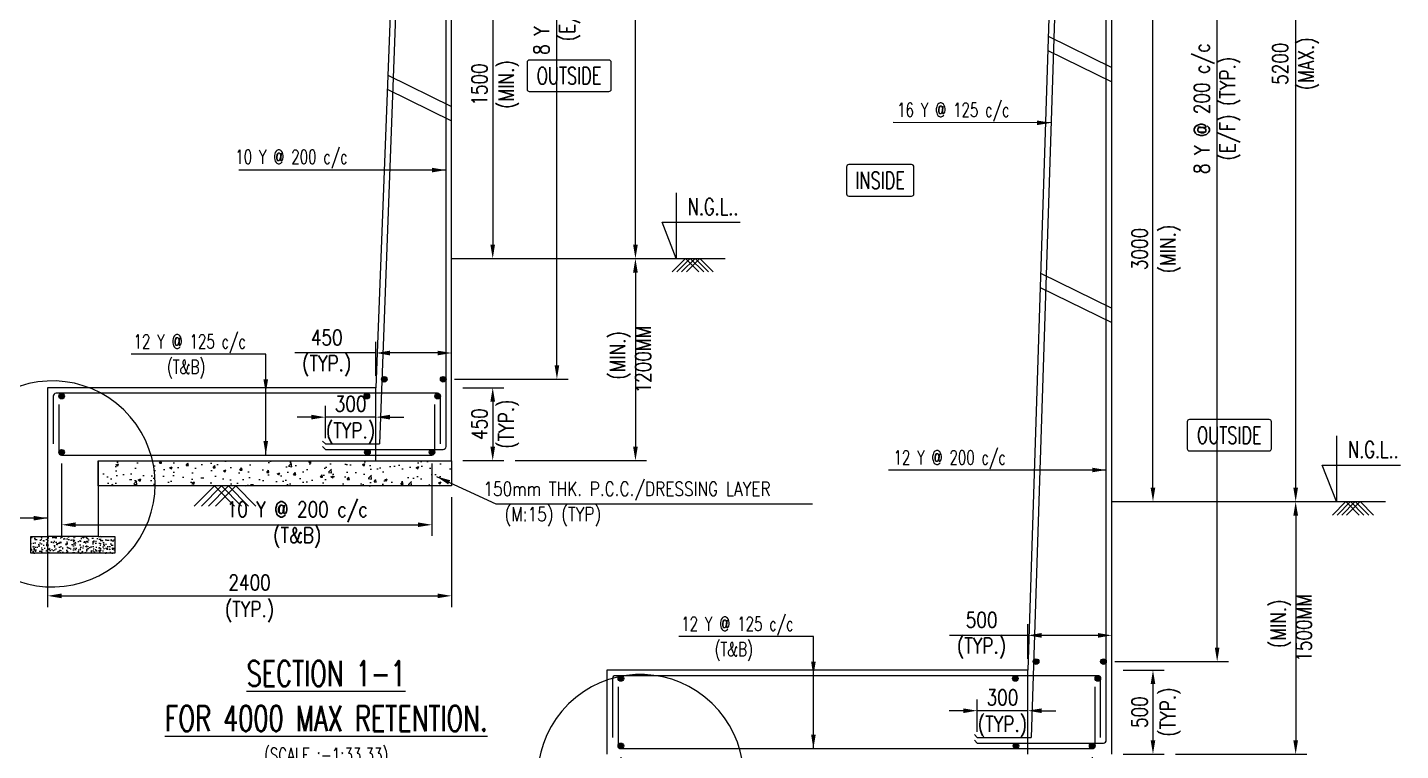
# Model space of a CAD drawing. Extents: x 455722 to 1142355, y -625363 to -272741.
# Drawn here: x 697074 to 721543, y -319525 to -306646 of the extents above; entities that cross this region are included whole.
import ezdxf
from ezdxf.enums import TextEntityAlignment as Align
from ezdxf.lldxf.tags import DXFTag

# ---------------------------------------------------------------- set-up
doc = ezdxf.new("R2010")
doc.units = 0
doc.header["$LTSCALE"] = 500
doc.header["$MEASUREMENT"] = 0
doc.layers.get('DEFPOINTS').update_dxf_attribs({"color": 4})
for name, color, linetype in [('NO. BEAM', 3, 'Continuous'), ('PCC', 7, 'Continuous'), ('S- PILE CAP', 4, 'Continuous'), ('S-DIM-1', 5, 'Continuous'), ('S-FOOTING', 4, 'Continuous'), ('S-LEVEL SECTION', 3, 'Continuous'), ('S-PCC', 9, 'Continuous'), ('S-REINFORCEMENT', 6, 'Continuous'), ('S-RETAINING WALL', 6, 'Continuous'), ('S-TEXT', 2, 'Continuous'), ('S-TEXT-1', 4, 'Continuous'), ('S-TITIL', 6, 'Continuous'), ('TITLE', 4, 'Continuous')]:
    doc.layers.add(name, color=color, linetype=linetype)
doc.layers.add('RIDE-PROFILE', color=8, linetype='Continuous', lineweight=25)
doc.styles.add('ROMANS', font='r.shx', dxfattribs={"width": 0.8, "height": 275, "bigfont": 'bigfont.shx'})
tags = doc.linetypes.add('HIDDEN', pattern=[0.375, 0.25, -0.125]).pattern_tags.tags
tags[6:7] = [DXFTag(74, 4), DXFTag(75, 0), DXFTag(340, '0'), DXFTag(46, 1.0), DXFTag(50, 0.0), DXFTag(44, 0.0), DXFTag(45, 0.0)]
tags[4:5] = [DXFTag(74, 4), DXFTag(75, 0), DXFTag(340, '0'), DXFTag(46, 1.0), DXFTag(50, 0.0), DXFTag(44, 0.0), DXFTag(45, 0.0)]
doc.dimstyles.new('dim100', dxfattribs={"dimtxt": 250, "dimasz": 250, "dimexe": 200, "dimexo": 200, "dimgap": 100, "dimtad": 1, "dimdec": 0, "dimzin": 0, "dimdsep": 46, "dimtxsty": 'ROMANS', "dimcen": 0, "dimclrd": 5, "dimclre": 5, "dimclrt": 4, "dimadec": 0, "dimazin": 0, "dimtfac": 1, "dimtdec": 0, "dimtix": 1, "dimtofl": 0, "dimtmove": 2, "dimatfit": 3, "dimfxl": 0, "dimtolj": 1, "dimtzin": 0, "dimlwd": -1, "dimlwe": -1, "dimarcsym": 0})
doc.dimstyles.new('dim33.33', dxfattribs={"dimtxt": 250, "dimasz": 250, "dimexe": 200, "dimexo": 200, "dimgap": 100, "dimtad": 1, "dimdec": 0, "dimlfac": 0.333331, "dimzin": 0, "dimdsep": 46, "dimtxsty": 'ROMANS', "dimcen": 0, "dimclrd": 5, "dimclre": 5, "dimclrt": 4, "dimadec": 0, "dimazin": 0, "dimtfac": 1, "dimtdec": 0, "dimtix": 1, "dimtofl": 0, "dimtmove": 2, "dimatfit": 3, "dimfxl": 0, "dimtolj": 1, "dimtzin": 0, "dimlwd": -1, "dimlwe": -1, "dimarcsym": 0})

# ---------------------------------------------------------------- blocks, each defined once
blk = doc.blocks.new('*D278')
at = {"layer": 'DEFPOINTS', "color": 0, "transparency": 16777216}
for p in [(704482, -297524, 0), (706509, -297524), (704482, -312912, 0)]:
    blk.add_point(p, dxfattribs=at)
at = {"layer": 'S-DIM-1', "color": 5, "transparency": 16777216}
for p, q in [((704682, -297524), (706709, -297524)), ((704682, -312912), (706709, -312912))]:
    blk.add_line(p, q, dxfattribs=at)
at = {"layer": 'S-DIM-1', "color": 5, "lineweight": -3, "transparency": 16777216}
blk.add_line((706509, -312662), (706509, -297774), dxfattribs=at)
at = {"layer": 'S-DIM-1', "color": 5, "transparency": 16777216}
for points in [[(706467, -297774), (706550, -297774), (706509, -297524)], [(706467, -312662), (706550, -312662), (706509, -312912)]]:
    blk.add_solid(points, dxfattribs=at)
at = {"layer": 'S-DIM-1', "color": 4, "transparency": 16777216, "insert": (706509, -305969), "char_height": 275, "attachment_point": 5, "rotation": 90, "style": 'ROMANS'}
blk.add_mtext('\\A1;8 Y @ 200 c/c\\P(E/F) (TYP.)', dxfattribs=at)
blk = doc.blocks.new('*D279')
at = {"layer": 'DEFPOINTS', "color": 0, "transparency": 16777216}
for p in [(704632, -313062), (704632, -314362), (705365, -314362)]:
    blk.add_point(p, dxfattribs=at)
at = {"layer": 'S-DIM-1', "color": 5, "transparency": 16777216}
for p, q in [((704832, -313062), (705565, -313062)), ((704832, -314362), (705565, -314362))]:
    blk.add_line(p, q, dxfattribs=at)
at = {"layer": 'S-DIM-1', "color": 5, "lineweight": -3, "transparency": 16777216}
blk.add_line((705365, -313312), (705365, -314112), dxfattribs=at)
at = {"layer": 'S-DIM-1', "color": 5, "transparency": 16777216}
for points in [[(705323, -313312), (705406, -313312), (705365, -313062)], [(705323, -314112), (705406, -314112), (705365, -314362)]]:
    blk.add_solid(points, dxfattribs=at)
at = {"layer": 'S-DIM-1', "color": 4, "transparency": 16777216, "char_height": 275, "rotation": 90, "style": 'ROMANS'}
for s, insert, attachment_point in [('\\A1;(TYP.)}', (705465, -313712), 2), ('\\A1;{450', (705265, -313712), 8)]:
    blk.add_mtext(s, dxfattribs=dict(at, insert=insert, attachment_point=attachment_point))
blk = doc.blocks.new('*D280')
at = {"layer": 'DEFPOINTS', "color": 0, "transparency": 16777216}
for p in [(697682, -314212, -19), (704282, -314212, -19), (704282, -315504)]:
    blk.add_point(p, dxfattribs=at)
at = {"layer": 'S-DIM-1', "color": 5, "transparency": 16777216}
for p, q in [((697682, -314412), (697682, -315704)), ((704282, -314412), (704282, -315704)), ((697932, -315504), (704032, -315504))]:
    blk.add_line(p, q, dxfattribs=at)
for points in [[(697932, -315462), (697932, -315545), (697682, -315504)], [(704032, -315462), (704032, -315545), (704282, -315504)]]:
    blk.add_solid(points, dxfattribs=at)
at = {"layer": 'S-DIM-1', "color": 4, "transparency": 16777216, "insert": (701882, -315504), "char_height": 275, "attachment_point": 5, "style": 'ROMANS'}
blk.add_mtext('\\A1;10 Y @ 200 c/c\\P(T&B)', dxfattribs=at)
blk = doc.blocks.new('*D281')
at = {"layer": 'DEFPOINTS', "color": 0, "transparency": 16777216}
for p in [(697432, -314812, -19), (704632, -314812, -19), (704632, -316770)]:
    blk.add_point(p, dxfattribs=at)
at = {"layer": 'S-DIM-1', "color": 5, "transparency": 16777216}
for p, q in [((697432, -315012), (697432, -316970)), ((704632, -315012), (704632, -316970)), ((697682, -316770), (704382, -316770))]:
    blk.add_line(p, q, dxfattribs=at)
for points in [[(697682, -316729), (697682, -316812), (697432, -316770)], [(704382, -316729), (704382, -316812), (704632, -316770)]]:
    blk.add_solid(points, dxfattribs=at)
at = {"layer": 'S-DIM-1', "color": 4, "transparency": 16777216, "char_height": 275, "style": 'ROMANS'}
for s, insert, attachment_point in [('\\A1;2400', (701032, -316670), 8), ('\\A1;(TYP.)', (701032, -316870), 2)]:
    blk.add_mtext(s, dxfattribs=dict(at, insert=insert, attachment_point=attachment_point))
blk = doc.blocks.new('*D282')
at = {"layer": 'DEFPOINTS', "color": 0, "transparency": 16777216}
for p in [(704632, -297874, 0), (707908, -297874), (706412, -310762, 0)]:
    blk.add_point(p, dxfattribs=at)
at = {"layer": 'S-DIM-1', "color": 5, "transparency": 16777216}
for p, q in [((704832, -297874), (708108, -297874)), ((706612, -310762), (708108, -310762))]:
    blk.add_line(p, q, dxfattribs=at)
at = {"layer": 'S-DIM-1', "color": 5, "lineweight": -3, "transparency": 16777216}
blk.add_line((707908, -310512), (707908, -298124), dxfattribs=at)
at = {"layer": 'S-DIM-1', "color": 5, "transparency": 16777216}
for points in [[(707866, -298124), (707950, -298124), (707908, -297874)], [(707866, -310512), (707950, -310512), (707908, -310762)]]:
    blk.add_solid(points, dxfattribs=at)
at = {"layer": 'S-DIM-1', "color": 4, "transparency": 16777216, "insert": (707908, -303365), "char_height": 275, "attachment_point": 5, "rotation": 90, "style": 'ROMANS'}
blk.add_mtext('\\A1;{4000\\P(MAX.)}', dxfattribs=at)
blk = doc.blocks.new('*D286')
at = {"layer": 'DEFPOINTS', "color": 0, "transparency": 16777216}
for p in [(704632, -304562, 0), (704632, -310762), (705365, -310762)]:
    blk.add_point(p, dxfattribs=at)
at = {"layer": 'S-DIM-1', "color": 5, "transparency": 16777216}
for p, q in [((704832, -304562), (705565, -304562)), ((704832, -310762), (705565, -310762))]:
    blk.add_line(p, q, dxfattribs=at)
at = {"layer": 'S-DIM-1', "color": 5, "lineweight": -3, "transparency": 16777216}
blk.add_line((705365, -304812), (705365, -310512), dxfattribs=at)
at = {"layer": 'S-DIM-1', "color": 5, "transparency": 16777216}
for points in [[(705323, -304812), (705406, -304812), (705365, -304562)], [(705323, -310512), (705406, -310512), (705365, -310762)]]:
    blk.add_solid(points, dxfattribs=at)
at = {"layer": 'S-DIM-1', "color": 4, "transparency": 16777216, "char_height": 275, "rotation": 90, "style": 'ROMANS'}
for s, insert, attachment_point in [('\\A1;{1500', (705265, -307662), 8), ('\\A1;(MIN.)}', (705465, -307662), 2)]:
    blk.add_mtext(s, dxfattribs=dict(at, insert=insert, attachment_point=attachment_point))
blk = doc.blocks.new('*D287')
at = {"layer": 'DEFPOINTS', "color": 0, "transparency": 16777216}
for p in [(707141, -310762, 0), (705565, -314362, 0), (707908, -314362)]:
    blk.add_point(p, dxfattribs=at)
at = {"layer": 'S-DIM-1', "color": 5, "transparency": 16777216}
for p, q in [((707341, -310762), (708108, -310762)), ((705765, -314362), (708108, -314362))]:
    blk.add_line(p, q, dxfattribs=at)
at = {"layer": 'S-DIM-1', "color": 5, "lineweight": -3, "transparency": 16777216}
blk.add_line((707908, -311012), (707908, -314112), dxfattribs=at)
at = {"layer": 'S-DIM-1', "color": 5, "transparency": 16777216}
for points in [[(707866, -311012), (707950, -311012), (707908, -310762)], [(707866, -314112), (707950, -314112), (707908, -314362)]]:
    blk.add_solid(points, dxfattribs=at)
at = {"layer": 'S-DIM-1', "color": 4, "transparency": 16777216, "insert": (707818, -312562), "char_height": 275, "attachment_point": 5, "rotation": 90, "style": 'ROMANS'}
blk.add_mtext('\\A1; (MIN.)\\P1200MM ', dxfattribs=at)
blk = doc.blocks.new('*D290')
at = {"layer": 'DEFPOINTS', "color": 0, "transparency": 16777216}
for p in [(716249, -299742, 0), (718275, -299742), (716249, -317942, 0)]:
    blk.add_point(p, dxfattribs=at)
at = {"layer": 'S-DIM-1', "color": 5, "transparency": 16777216}
for p, q in [((716449, -299742), (718475, -299742)), ((716449, -317942), (718475, -317942))]:
    blk.add_line(p, q, dxfattribs=at)
at = {"layer": 'S-DIM-1', "color": 5, "lineweight": -3, "transparency": 16777216}
blk.add_line((718275, -317692), (718275, -299992), dxfattribs=at)
at = {"layer": 'S-DIM-1', "color": 5, "transparency": 16777216}
for points in [[(718233, -299992), (718316, -299992), (718275, -299742)], [(718233, -317692), (718316, -317692), (718275, -317942)]]:
    blk.add_solid(points, dxfattribs=at)
at = {"layer": 'S-DIM-1', "color": 4, "transparency": 16777216, "insert": (718275, -308092), "char_height": 275, "attachment_point": 5, "rotation": 90, "style": 'ROMANS'}
blk.add_mtext('\\A1;8 Y @ 200 c/c\\P(E/F) (TYP.)', dxfattribs=at)
blk = doc.blocks.new('*D291')
at = {"layer": 'DEFPOINTS', "color": 0, "transparency": 16777216}
for p in [(716399, -318092), (716399, -319592), (717131, -319592)]:
    blk.add_point(p, dxfattribs=at)
at = {"layer": 'S-DIM-1', "color": 5, "transparency": 16777216}
for p, q in [((716599, -318092), (717331, -318092)), ((716599, -319592), (717331, -319592))]:
    blk.add_line(p, q, dxfattribs=at)
at = {"layer": 'S-DIM-1', "color": 5, "lineweight": -3, "transparency": 16777216}
blk.add_line((717131, -318342), (717131, -319342), dxfattribs=at)
at = {"layer": 'S-DIM-1', "color": 5, "transparency": 16777216}
for points in [[(717089, -318342), (717172, -318342), (717131, -318092)], [(717089, -319342), (717172, -319342), (717131, -319592)]]:
    blk.add_solid(points, dxfattribs=at)
at = {"layer": 'S-DIM-1', "color": 4, "transparency": 16777216, "char_height": 275, "attachment_point": 5, "rotation": 90, "style": 'ROMANS'}
for s, insert in [('\\A1;500', (716893, -318842)), ('\\A1;(TYP.)', (717440, -318842))]:
    blk.add_mtext(s, dxfattribs=dict(at, insert=insert))
blk = doc.blocks.new('*D292')
at = {"layer": 'DEFPOINTS', "color": 0, "transparency": 16777216}
for p in [(707649, -319442, -19), (716049, -319442, -19), (716049, -321061)]:
    blk.add_point(p, dxfattribs=at)
at = {"layer": 'S-DIM-1', "color": 5, "transparency": 16777216}
for p, q in [((707649, -319642), (707649, -321261)), ((716049, -319642), (716049, -321261)), ((707899, -321061), (715799, -321061))]:
    blk.add_line(p, q, dxfattribs=at)
for points in [[(707899, -321020), (707899, -321103), (707649, -321061)], [(715799, -321020), (715799, -321103), (716049, -321061)]]:
    blk.add_solid(points, dxfattribs=at)
at = {"layer": 'S-DIM-1', "color": 4, "transparency": 16777216, "insert": (713349, -321061), "char_height": 275, "attachment_point": 5, "style": 'ROMANS'}
blk.add_mtext('\\A1;10 Y @ 200 c/c\\P(T&B)', dxfattribs=at)
blk = doc.blocks.new('*D294')
at = {"layer": 'DEFPOINTS', "color": 0, "transparency": 16777216}
for p in [(716399, -299492), (719674, -299492), (718178, -315092, 0)]:
    blk.add_point(p, dxfattribs=at)
at = {"layer": 'S-DIM-1', "color": 5, "transparency": 16777216}
for p, q in [((716599, -299492), (719874, -299492)), ((718378, -315092), (719874, -315092))]:
    blk.add_line(p, q, dxfattribs=at)
at = {"layer": 'S-DIM-1', "color": 5, "lineweight": -3, "transparency": 16777216}
blk.add_line((719674, -314842), (719674, -299742), dxfattribs=at)
at = {"layer": 'S-DIM-1', "color": 5, "transparency": 16777216}
for points in [[(719632, -299742), (719716, -299742), (719674, -299492)], [(719632, -314842), (719716, -314842), (719674, -315092)]]:
    blk.add_solid(points, dxfattribs=at)
at = {"layer": 'S-DIM-1', "color": 4, "transparency": 16777216, "insert": (719674, -307292), "char_height": 275, "attachment_point": 5, "rotation": 90, "style": 'ROMANS'}
blk.add_mtext('\\A1;5200\\P(MAX.)', dxfattribs=at)
blk = doc.blocks.new('*D296')
at = {"layer": 'DEFPOINTS', "color": 0, "transparency": 16777216}
for p in [(713999, -318816), (714899, -319265), (713999, -319392)]:
    blk.add_point(p, dxfattribs=at)
at = {"layer": 'S-DIM-1', "color": 5, "lineweight": -3, "transparency": 16777216}
for p, q in [((713749, -318816), (713499, -318816)), ((714899, -318816), (713999, -318816)), ((715149, -318816), (715399, -318816))]:
    blk.add_line(p, q, dxfattribs=at)
at = {"layer": 'S-DIM-1', "color": 5, "transparency": 16777216}
for p, q in [((713999, -319192), (713999, -318616)), ((714899, -319065), (714899, -318616))]:
    blk.add_line(p, q, dxfattribs=at)
for points in [[(713749, -318775), (713749, -318858), (713999, -318816)], [(715149, -318775), (715149, -318858), (714899, -318816)]]:
    blk.add_solid(points, dxfattribs=at)
at = {"layer": 'S-DIM-1', "color": 4, "transparency": 16777216, "char_height": 275, "style": 'ROMANS'}
for s, insert, attachment_point in [('\\A1;300', (714449, -318716), 8), ('\\A1;(TYP.)', (714449, -318916), 2)]:
    blk.add_mtext(s, dxfattribs=dict(at, insert=insert, attachment_point=attachment_point))
blk = doc.blocks.new('*D299')
at = {"layer": 'DEFPOINTS', "color": 0, "transparency": 16777216}
for p in [(717331, -315092, 0), (717331, -319592, 0), (719674, -319592)]:
    blk.add_point(p, dxfattribs=at)
at = {"layer": 'S-DIM-1', "color": 5, "transparency": 16777216}
for p, q in [((717531, -315092), (719874, -315092)), ((717531, -319592), (719874, -319592))]:
    blk.add_line(p, q, dxfattribs=at)
at = {"layer": 'S-DIM-1', "color": 5, "lineweight": -3, "transparency": 16777216}
blk.add_line((719674, -315342), (719674, -319342), dxfattribs=at)
at = {"layer": 'S-DIM-1', "color": 5, "transparency": 16777216}
for points in [[(719632, -315342), (719716, -315342), (719674, -315092)], [(719632, -319342), (719716, -319342), (719674, -319592)]]:
    blk.add_solid(points, dxfattribs=at)
at = {"layer": 'S-DIM-1', "color": 4, "transparency": 16777216, "insert": (719590, -317342), "char_height": 275, "attachment_point": 5, "rotation": 90, "style": 'ROMANS'}
blk.add_mtext('\\A1; (MIN.)\\P1500MM ', dxfattribs=at)
blk = doc.blocks.new('*D300')
at = {"layer": 'DEFPOINTS', "color": 0, "transparency": 16777216}
for p in [(716399, -306092, 0), (717131, -306092), (716399, -315092, 0)]:
    blk.add_point(p, dxfattribs=at)
at = {"layer": 'S-DIM-1', "color": 5, "transparency": 16777216}
for p, q in [((716599, -306092), (717331, -306092)), ((716599, -315092), (717331, -315092))]:
    blk.add_line(p, q, dxfattribs=at)
at = {"layer": 'S-DIM-1', "color": 5, "lineweight": -3, "transparency": 16777216}
blk.add_line((717131, -314842), (717131, -306342), dxfattribs=at)
at = {"layer": 'S-DIM-1', "color": 5, "transparency": 16777216}
for points in [[(717089, -306342), (717172, -306342), (717131, -306092)], [(717089, -314842), (717172, -314842), (717131, -315092)]]:
    blk.add_solid(points, dxfattribs=at)
at = {"layer": 'S-DIM-1', "color": 4, "transparency": 16777216, "char_height": 275, "attachment_point": 5, "rotation": 90, "style": 'ROMANS'}
for s, insert in [('\\A1;3000', (716893, -310592)), ('\\A1;(MIN.)', (717440, -310592))]:
    blk.add_mtext(s, dxfattribs=dict(at, insert=insert))
blk = doc.blocks.new('*D361')
at = {"layer": 'DEFPOINTS', "color": 0, "transparency": 16777216}
for p in [(714899, -317474), (714899, -318092), (716399, -317986)]:
    blk.add_point(p, dxfattribs=at)
at = {"layer": 'S-DIM-1', "color": 5, "transparency": 16777216}
for p, q in [((714899, -317892), (714899, -317274)), ((716399, -317786), (716399, -317274))]:
    blk.add_line(p, q, dxfattribs=at)
at = {"layer": 'S-DIM-1', "color": 5, "lineweight": -3, "transparency": 16777216}
for p, q in [((714899, -317474), (713506, -317474)), ((716149, -317474), (715149, -317474))]:
    blk.add_line(p, q, dxfattribs=at)
at = {"layer": 'S-DIM-1', "color": 5, "transparency": 16777216}
for points in [[(715149, -317432), (715149, -317516), (714899, -317474)], [(716149, -317432), (716149, -317516), (716399, -317474)]]:
    blk.add_solid(points, dxfattribs=at)
at = {"layer": 'S-DIM-1', "color": 4, "transparency": 16777216, "insert": (714077, -317474), "char_height": 275, "attachment_point": 5, "style": 'ROMANS'}
blk.add_mtext('\\A1;500\\P(TYP.)', dxfattribs=at)
blk = doc.blocks.new('*D362')
at = {"layer": 'DEFPOINTS', "color": 0, "transparency": 16777216}
for p in [(703282, -312444), (703282, -313053), (704632, -312971)]:
    blk.add_point(p, dxfattribs=at)
at = {"layer": 'S-DIM-1', "color": 5, "lineweight": -3, "transparency": 16777216}
for p, q in [((703282, -312444), (701836, -312444)), ((704382, -312444), (703532, -312444))]:
    blk.add_line(p, q, dxfattribs=at)
at = {"layer": 'S-DIM-1', "color": 5, "transparency": 16777216}
for p, q in [((703282, -312853), (703282, -312244)), ((704632, -312771), (704632, -312244))]:
    blk.add_line(p, q, dxfattribs=at)
for points in [[(703532, -312403), (703532, -312486), (703282, -312444)], [(704382, -312403), (704382, -312486), (704632, -312444)]]:
    blk.add_solid(points, dxfattribs=at)
at = {"layer": 'S-DIM-1', "color": 4, "transparency": 16777216, "insert": (702407, -312444), "char_height": 275, "attachment_point": 5, "style": 'ROMANS'}
blk.add_mtext('\\A1;450\\P(TYP.)', dxfattribs=at)
blk = doc.blocks.new('*D364')
at = {"layer": 'DEFPOINTS', "color": 0, "transparency": 16777216}
for p in [(702382, -313587), (702382, -314162), (703282, -314036)]:
    blk.add_point(p, dxfattribs=at)
at = {"layer": 'S-DIM-1', "color": 5, "transparency": 16777216}
for p, q in [((702382, -313962), (702382, -313387)), ((703282, -313836), (703282, -313387))]:
    blk.add_line(p, q, dxfattribs=at)
at = {"layer": 'S-DIM-1', "color": 5, "lineweight": -3, "transparency": 16777216}
for p, q in [((702132, -313587), (701882, -313587)), ((703282, -313587), (702382, -313587)), ((703532, -313587), (703782, -313587))]:
    blk.add_line(p, q, dxfattribs=at)
at = {"layer": 'S-DIM-1', "color": 5, "transparency": 16777216}
for points in [[(702132, -313545), (702132, -313628), (702382, -313587)], [(703532, -313545), (703532, -313628), (703282, -313587)]]:
    blk.add_solid(points, dxfattribs=at)
at = {"layer": 'S-DIM-1', "color": 4, "transparency": 16777216, "char_height": 275, "style": 'ROMANS'}
for s, insert, attachment_point in [('\\A1;300', (702832, -313487), 8), ('\\A1;(TYP.)', (702832, -313687), 2)]:
    blk.add_mtext(s, dxfattribs=dict(at, insert=insert, attachment_point=attachment_point))

msp = doc.modelspace()

# ---------------------------------------------------------------- hatches: boundary and pattern name
at = {"layer": 'PCC'}
h = msp.add_hatch(dxfattribs=at)
h.set_pattern_fill('AR-CONC', color=8, scale=22.5, angle=180, style=0)
h.set_pattern_definition([(130, (1022516.98, -395669.91), (-161.38354, -14.11923), [16.875, -185.625]), (185, (1022516.98, -395669.91), (31.21905, 169.24323), [13.5, -148.5]), (79.5486, (1022503.53, -395671.09), (-130.16461, 155.1239), [14.34154, -157.756975]), (133.8158, (1022516.98, -395624.91), (-240.12924, -37.24178), [25.3125, -278.4375]), (83.3644, (1022496.96, -395628.02), (-210.29911, 219.17652), [21.51231, -236.63542]), (188.8158, (1022516.98, -395624.91), (-210.29894, 219.17669), [20.25, -222.75]), (159, (1022494.48, -395636.16), (-134.304087, -90.58925), [16.875, -185.625]), (214, (1022494.48, -395636.16), (-54.74595, 163.15876), [13.5, -148.5]), (108.5486, (1022483.28, -395643.71), (-189.05009, 72.56936), [14.34154, -157.756975]), (142.5, (1022516.976, -395669.913), (-2.735967, 74.901117), [0, -146.7, 0, -150.75, 0, -149.0625]), (172.5, (1022516.976, -395669.91), (-59.190646, 88.742635), [0, -85.95, 0, -143.325, 0, -56.8125]), (212.5, (1022567.15, -395669.913), (-120.110048, -5.074846), [0, -56.25, 0, -175.5, 0, -232.875]), (222.5, (1022589.65, -395669.91), (-131.216888, 22.52362), [0, -73.125, 0, -116.55, 0, -165.375])])
h.paths.add_polyline_path([(698332.488, -315712.384), (698632.488, -315712.384), (698632.488, -316012.384), (697432.488, -316012.384), (697132.488, -316012.384), (697132.488, -315712.384), (697432.488, -315712.384)])
at = {"layer": 'S-PCC', "linetype": 'ByBlock'}
h = msp.add_hatch(dxfattribs=at)
h.set_pattern_fill('AR-CONC,_O', color=256, scale=66.666667)
h.set_pattern_definition([(50, (-16397574.94, 96964.84), (478.173455, -41.834757), [50, -550]), (355, (-16397574.94, 96964.84), (-92.500889, 501.461422), [40, -440]), (100.4514445, (-16397535.1, 96961.35), (385.672564, 459.626661), [42.493461, -467.428075]), (46.1842, (-16397574.94, 97098.17), (711.49422, -110.346187), [75, -825]), (96.6356355, (-16397515.65, 97089), (623.107964, 649.4124), [63.740228, -701.142507]), (351.184164, (-16397574.94, 97098.2), (623.107963, 649.4124), [60, -660]), (21, (-16397508.27, 97064.84), (397.938035, -268.412594), [50, -550]), (326, (-16397508.27, 97064.84), (162.210221, 483.433363), [40, -440]), (71.4514447, (-16397475.1, 97042.47), (560.148251, 215.020769), [42.49346, -467.428075]), (37.5, (-16397574.94, 96964.84), (8.1065702, 221.9292359), [0, -434.6666667, 0, -446.6666667, 0, -441.6666667]), (7.5, (-16397574.94, 96964.84), (175.3796916, 262.9411413), [0, -254.6666667, 0, -424.6666667, 0, -168.3333333]), (327.5, (-16397723.6, 96964.84), (355.8816241, -15.0365812), [0, -166.6666667, 0, -520, 0, -690]), (317.5, (-16397790.27, 96964.84), (388.7907796, 66.736655), [0, -216.6666667, 0, -345.3333333, 0, -490])])
h.paths.add_polyline_path([(698332.488, -314812.384), (698332.488, -314362.384), (704632.488, -314362.384), (704632.488, -314812.384)])

# ---------------------------------------------------------------- linework, layer by layer
at = {"color": 1}
for p, q in [((704632.488, -310762.384, -8.324), (709506.067, -310762.384, -8.324)), ((716398.503, -315092.144, -8.324), (721272.082, -315092.144, -8.324))]:
    msp.add_line(p, q, dxfattribs=at)
at = {"layer": 'NO. BEAM', "color": 7}
for points, elevation in [([(707435.845, -307225.191), (706015.845, -307225.191, 0.414213562), (705975.845, -307265.191), (705975.845, -307745.191, 0.414213562), (706015.845, -307785.191), (707435.845, -307785.191, 0.414213562), (707475.845, -307745.191), (707475.845, -307265.191, 0.414213562)], 20.933), ([(712829.921, -309088.868), (711709.921, -309088.868, 0.414213562), (711669.921, -309128.868), (711669.921, -309608.868, 0.414213562), (711709.921, -309648.868), (712829.921, -309648.868, 0.414213562), (712869.921, -309608.868), (712869.921, -309128.868, 0.414213562)], -8.324), ([(719201.86, -313629.32), (717781.86, -313629.32, 0.414213562), (717741.86, -313669.32), (717741.86, -314149.32, 0.414213562), (717781.86, -314189.32), (719201.86, -314189.32, 0.414213562), (719241.86, -314149.32), (719241.86, -313669.32, 0.414213562)], 20.933)]:
    msp.add_lwpolyline(points, format="xyb", close=True, dxfattribs=dict(at, elevation=elevation))
at = {"layer": 'PCC', "color": 8, "elevation": -8.324}
msp.add_lwpolyline([(698332.488, -315712.384), (698632.488, -315712.384), (698632.488, -316012.384), (697432.488, -316012.384), (697132.488, -316012.384), (697132.488, -315712.384), (697432.488, -315712.384)], dxfattribs=at)
at = {"layer": 'RIDE-PROFILE', "color": 2, "linetype": 'HIDDEN', "ltscale": 1000}
for p, q in [((715262.663, -306803.163, -9.124), (716398.503, -307359.488, -9.124)), ((715254.569, -307054.098, -9.124), (716398.503, -307614.387, -9.124)), ((703494.022, -307496.221, -7.524), (704632.488, -308053.831, -7.524)), ((703484.512, -307746.462, -7.524), (704632.488, -308308.731, -7.524)), ((715126.494, -311024.417, -9.124), (716398.503, -311647.436, -9.124)), ((715118.399, -311275.351, -9.124), (716398.503, -311902.335, -9.124))]:
    msp.add_line(p, q, dxfattribs=at)
at = {"layer": 'S- PILE CAP', "color": 8, "linetype": 'HIDDEN', "ltscale": 1500}
for p, q in [((703282.488, -314362.384, -8.324), (703282.488, -313062.384, -8.324)), ((714898.503, -319592.144, -8.324), (714898.503, -318092.144, -8.324))]:
    msp.add_line(p, q, dxfattribs=at)
at = {"layer": 'S-FOOTING'}
for p, q in [((697432.488, -314362.384, -8.324), (697432.488, -315712.384, -8.324)), ((698332.488, -314362.384, -8.324), (698332.488, -315712.384, -8.324)), ((698332.488, -315712.384, -8.324), (697432.488, -315712.384, -8.324)), ((714898.503, -318092.144, -8.324), (707398.503, -318092.144, -8.324)), ((707398.503, -318092.144, -8.324), (707398.503, -319592.144, -8.324))]:
    msp.add_line(p, q, dxfattribs=at)
at = {"layer": 'S-FOOTING', "elevation": -8.324}
for points in [[(703282.488, -313062.384), (697432.488, -313062.384), (697432.488, -314362.384)], [(698332.488, -314362.384), (704632.488, -314362.384)]]:
    msp.add_lwpolyline(points, dxfattribs=at)
at = {"layer": 'S-LEVEL SECTION', "elevation": -8.324}
for points in [[(708632.917, -309591.984), (708632.917, -310762.384), (708382.917, -310112.384), (709776.648, -310112.384)], [(720398.932, -313921.745), (720398.932, -315092.144), (720148.932, -314442.144), (721542.663, -314442.144)]]:
    msp.add_lwpolyline(points, dxfattribs=at)
at = {"layer": 'S-PCC', "elevation": -8.324}
for points in [[(709040.425, -311001.032), (708801.777, -310762.384), (708563.128, -311001.032)], [(709124.8, -311001.032), (708886.152, -310762.384), (708647.503, -311001.032)], [(709209.175, -311001.032), (708970.527, -310762.384), (708731.878, -311001.032)], [(709293.55, -311001.032), (709054.902, -310762.384), (708816.253, -311001.032)], [(700762.199, -315170.356), (700404.226, -314812.384), (700046.253, -315170.356)], [(700888.761, -315170.356), (700530.788, -314812.384), (700172.816, -315170.356)], [(701015.324, -315170.356), (700657.351, -314812.384), (700299.378, -315170.356)], [(701141.886, -315170.356), (700783.913, -314812.384), (700425.941, -315170.356)], [(720806.44, -315330.793), (720567.792, -315092.144), (720329.143, -315330.793)], [(720890.815, -315330.793), (720652.167, -315092.144), (720413.518, -315330.793)], [(720975.19, -315330.793), (720736.542, -315092.144), (720497.893, -315330.793)], [(721059.565, -315330.793), (720820.917, -315092.144), (720582.268, -315330.793)]]:
    msp.add_lwpolyline(points, dxfattribs=at)
msp.add_lwpolyline([(698332.488, -314812.384), (698332.488, -314362.384), (704632.488, -314362.384), (704632.488, -314812.384)], close=True, dxfattribs=at)
at = {"layer": 'S-REINFORCEMENT', "color": 5, "ltscale": 10}
for p, q in [((703974.959, -297474.436, -8.324), (703344.556, -314062.384, -8.324)), ((715596.401, -299558.898, -8.324), (714959.845, -319292.144, -8.324))]:
    msp.add_line(p, q, dxfattribs=at)
at = {"layer": 'S-REINFORCEMENT', "color": 5, "ltscale": 10, "elevation": -8.324}
for points in [[(702332.488, -314112.384), (702382.488, -314162.384), (704482.488, -314162.384, 0.414213562), (704532.488, -314112.384), (704532.488, -297424.436, 0.414213562), (704482.488, -297374.436), (704142.488, -297374.436)], [(713948.503, -319342.144), (713998.503, -319392.144), (716248.503, -319392.144, 0.414213562), (716298.503, -319342.144), (716298.503, -299701.099, 0.414213562), (716248.503, -299651.099), (715765.502, -299651.099)], [(704432.488, -314062.384), (704432.488, -313212.384, 0.414213562), (704382.488, -313162.384), (697582.488, -313162.384, 0.414213562), (697532.488, -313212.384), (697532.488, -314062.384)], [(697632.488, -313362.384), (697632.488, -314212.384, 0.414213562), (697682.488, -314262.384), (704282.488, -314262.384, 0.414213562), (704332.488, -314212.384), (704332.488, -313362.384)], [(716198.503, -319292.144), (716198.503, -318242.144, 0.414213562), (716148.503, -318192.144), (707548.503, -318192.144, 0.414213562), (707498.503, -318242.144), (707498.503, -319292.144)], [(707598.503, -318392.144), (707598.503, -319442.144, 0.414213562), (707648.502, -319492.144), (716048.503, -319492.144, 0.414213562), (716098.503, -319442.144), (716098.503, -318392.144)]]:
    msp.add_lwpolyline(points, format="xyb", dxfattribs=at)
at = {"layer": 'S-REINFORCEMENT', "color": 5, "ltscale": 10, "const_width": 50, "elevation": -8.324}
for points in [[(703407.488, -312912.382, 1), (703457.488, -312912.382, 1)], [(704457.488, -312912.382, 1), (704507.488, -312912.382, 1)], [(697707.488, -313212.384, 1), (697657.488, -313212.384, 1)], [(703145.638, -313212.384, 1), (703095.638, -313212.384, 1)], [(704357.488, -313212.384, -1), (704407.488, -313212.384, -1)], [(697707.488, -314212.384, -1), (697657.488, -314212.384, -1)], [(703157.086, -314212.384, -1), (703107.086, -314212.384, -1)], [(704307.488, -314212.384, -1), (704257.488, -314212.384, -1)], [(715023.503, -317942.143, 1), (715073.503, -317942.143, 1)], [(716223.503, -317942.143, 1), (716273.503, -317942.143, 1)], [(707673.503, -318242.144, 1), (707623.503, -318242.144, 1)], [(714702.842, -318242.144, 1), (714652.842, -318242.144, 1)], [(716123.503, -318242.144, -1), (716173.503, -318242.144, -1)], [(707673.503, -319442.144, -1), (707623.503, -319442.144, -1)], [(714714.29, -319442.144, -1), (714664.29, -319442.144, -1)], [(716073.503, -319442.144, -1), (716023.503, -319442.144, -1)]]:
    msp.add_lwpolyline(points, format="xyb", close=True, dxfattribs=at)
at = {"layer": 'S-REINFORCEMENT', "color": 5, "ltscale": 10, "elevation": -8.324}
for points in [[(702332.488, -314012.384), (702382.488, -314062.384), (703344.556, -314062.384)], [(713948.503, -319242.144), (713998.503, -319292.144), (714959.845, -319292.144)]]:
    msp.add_lwpolyline(points, dxfattribs=at)
at = {"layer": 'S-REINFORCEMENT', "color": 5, "ltscale": 10}
for centre in [(703432.488, -312912.382, -8.324), (704482.488, -312912.382, -8.324), (697682.488, -313212.384, -8.324), (703120.638, -313212.384, -8.324), (704382.488, -313212.384, -8.324), (697682.488, -314212.384, -8.324), (703132.086, -314212.384, -8.324), (704282.488, -314212.384, -8.324), (715048.503, -317942.143, -8.324), (716248.503, -317942.143, -8.324), (707648.503, -318242.144, -8.324), (714677.842, -318242.144, -8.324), (716148.503, -318242.144, -8.324), (707648.503, -319442.144, -8.324), (714689.29, -319442.144, -8.324), (716048.503, -319442.144, -8.324)]:
    msp.add_circle(centre, 50, dxfattribs=at)
at = {"layer": 'S-RETAINING WALL', "color": 4}
for p, q in [((703882.488, -297274.436, -8.324), (703282.488, -313062.384, -8.324)), ((715498.503, -299492.144, -8.324), (714898.503, -318092.144, -8.324))]:
    msp.add_line(p, q, dxfattribs=at)
at = {"layer": 'S-RETAINING WALL', "color": 4, "elevation": -8.324}
for points in [[(704632.488, -314362.384), (704632.488, -297274.436)], [(716398.503, -319592.144), (716398.503, -299492.144)]]:
    msp.add_lwpolyline(points, dxfattribs=at)
at = {"layer": 'S-TEXT', "color": 2, "ltscale": 11}
for centre in [(697514.639, -314776.828, -8.324), (708000.716, -320006.588, -7.071)]:
    msp.add_arc(centre, 1835.17, 245.2363728, 217.472373, dxfattribs=at)

# ---------------------------------------------------------------- texts
at = {"layer": 'S-LEVEL SECTION', "style": 'ROMANS', "width": 0.7}
for p in [(708842.384, -309837.971, 20.933), (720608.398, -314164.591, 20.933)]:
    msp.add_text('N.G.L..', height=300, dxfattribs=at).set_placement(p, align=Align.MIDDLE_LEFT)
at = {"layer": 'S-TEXT', "style": 'ROMANS', "width": 0.7}
msp.add_text('(SCALE :-1:33.33)', height=250, dxfattribs=at).set_placement((702395.65, -319603.501, 11.093), align=Align.MIDDLE_CENTER)
at = {"layer": 'S-TEXT-1', "style": 'ROMANS'}
for s, width, p in [('16 Y @ 125 c/c', 0.7, (712571.257, -308114.909, -8.324)), ('10 Y @ 200 c/c', 0.7, (700777.265, -308948.491, -8.324)), ('12 Y @ 125 c/c', 0.7, (698964.338, -312238.194, -8.324)), ('(T&B)', 0.7, (699559.496, -312688.194, -8.324)), ('12 Y @ 200 c/c', 0.7, (712506.594, -314303.514, -8.324)), ('150mm THK. P.C.C./DRESSING LAYER', 0.8, (705198.403, -314862.815, 181.263)), ('(M:15) (TYP)', 0.8, (705574.16, -315317.669, 181.263)), ('12 Y @ 125 c/c', 0.7, (708723.729, -317267.954, -8.324)), ('(T&B)', 0.7, (709318.887, -317717.954, -8.324))]:
    msp.add_text(s, height=250, dxfattribs=dict(at, width=width)).set_placement(p, align=Align.MIDDLE_LEFT)
at = {"layer": 'S-TITIL', "style": 'ROMANS', "width": 0.7}
for s, p in [('%%USECTION 1-1', (702395.65, -318153.501, 11.093)), ('%%UFOR 4000 MAX RETENTION.', (702395.65, -318953.501, 11.093))]:
    msp.add_text(s, height=450, dxfattribs=at).set_placement(p, align=Align.MIDDLE_CENTER)
at = {"layer": 'TITLE', "color": 2, "style": 'ROMANS', "width": 0.7}
for s, p in [('OUTSIDE', (706725.845, -307505.191, 20.933)), ('INSIDE', (712269.921, -309368.868, -8.324)), ('OUTSIDE', (718491.86, -313909.32, 20.933))]:
    msp.add_text(s, height=300, dxfattribs=at).set_placement(p, align=Align.MIDDLE_CENTER)

# ---------------------------------------------------------------- dimensions: what is measured, and where the dimension line sits
at = {"layer": 'S-DIM-1'}
for base, p1, p2, angle, text, override, picture, middle in [((706508.806, -297524.436, -8.324), (704482.488, -312912.382, -8.324), (704482.488, -297524.436, -8.324), 90, '8 Y @ 200 c/c\\X(E/F) (TYP.)', {"dimtxt": 250, "dimasz": 250, "dimtofl": 1, "dimtmove": 0, "dimlwd": 65533}, '*D278', (706508.806, -305968.503, -8.324)), ((707907.849, -297874.436, -8.324), (706411.726, -310762.384, -8.324), (704632.488, -297874.436, -8.324), 270, '{4000\\X(MAX.)}', {"dimtxt": 250, "dimasz": 250, "dimtxsty": 'ROMANS', "dimtofl": 1, "dimtmove": 0, "dimlwd": 65533}, '*D282', (707907.849, -303364.631, -8.324)), ((719673.863, -299492.144, -8.324), (718177.741, -315092.144, -8.324), (716398.503, -299492.144, -8.324), 270, '<>\\X(MAX.)', {"dimtxt": 250, "dimasz": 250, "dimtxsty": 'ROMANS', "dimtofl": 1, "dimtmove": 0, "dimlwd": 65533}, '*D294', (719673.863, -307292.144, -8.324)), ((718274.821, -299742.144, -8.324), (716248.503, -317942.143, -8.324), (716248.503, -299742.144, -8.324), 90, '8 Y @ 200 c/c\\X(E/F) (TYP.)', {"dimtxt": 250, "dimasz": 250, "dimtofl": 1, "dimtmove": 0, "dimlwd": 65533}, '*D290', (718274.821, -308092.144, -8.324)), ((707907.849, -314362.384, -8.324), (707140.731, -310762.384, -8.324), (705564.804, -314362.384, -8.324), 90, ' (MIN.)\\P<>MM ', {"dimtxsty": 'ROMANS', "dimtofl": 1, "dimtmove": 1, "dimlwd": 65533}, '*D287', (708310.909, -312562.384, -8.324)), ((703282.488, -312444.295, -8.324), (704632.488, -312970.803, -8.324), (703282.488, -313053.225, -8.324), 180, '<>\\X(TYP.)', {"dimtxt": 250, "dimasz": 250, "dimtofl": 1, "dimtmove": 0, "dimlwd": 65533}, '*D362', (702407.488, -312444.295, -8.324)), ((719673.863, -319592.144, -8.324), (717330.818, -315092.144, -8.324), (717330.818, -319592.144, -8.324), 90, ' (MIN.)\\P1500MM ', {"dimtxsty": 'ROMANS', "dimtofl": 1, "dimtmove": 1, "dimlwd": 65533}, '*D299', (720082.536, -317342.144, -8.324)), ((714898.503, -317474.056, -8.324), (716398.503, -317986.474, -8.324), (714898.503, -318092.144, -8.324), 180, '<>\\X(TYP.)', {"dimtxt": 250, "dimasz": 250, "dimtofl": 1, "dimtmove": 0, "dimlwd": 65533}, '*D361', (714077.074, -317474.056, -8.324))]:
    dim = msp.add_linear_dim(base=base, p1=p1, p2=p2, angle=angle, text=text, dimstyle='dim33.33', override=override, dxfattribs=at)
    dim.commit()
    dim.dimension.update_dxf_attribs({"geometry": picture, "text_midpoint": middle, "dimtype": 160})
for base, p1, p2, angle, text, override, picture, middle in [((705364.804, -310762.384, -8.324), (704632.488, -304562.384, -8.324), (704632.488, -310762.384, -8.324), 90, '{1500\\X(MIN.)}', {"dimtxt": 250, "dimasz": 250, "dimtxsty": 'ROMANS', "dimtofl": 1, "dimtmove": 0, "dimlwd": 65533}, '*D286', (705364.804, -307662.384, -8.324)), ((717130.818, -306092.144, -8.324), (716398.503, -315092.144, -8.324), (716398.503, -306092.144, -8.324), 270, '<>\\X(MIN.)', {"dimtxt": 250, "dimasz": 250, "dimtxsty": 'ROMANS', "dimtofl": 1, "dimtmove": 0, "dimlwd": 65533}, '*D300', (717130.818, -310592.144, -8.324)), ((702382.488, -313586.728, -8.324), (703282.488, -314035.58, -8.324), (702382.488, -314162.384, -8.324), 180, '<>\\X(TYP.)', {"dimtxt": 250, "dimasz": 250, "dimtofl": 1, "dimtmove": 0, "dimlwd": 65533}, '*D364', (702832.488, -313586.728, -8.324)), ((705364.804, -314362.384, -8.324), (704632.488, -313062.384, -8.324), (704632.488, -314362.384, -8.324), 90, '{450\\X(TYP.)}', {"dimtxt": 250, "dimasz": 250, "dimtxsty": 'ROMANS', "dimtofl": 1, "dimtmove": 0, "dimlwd": 65533}, '*D279', (705364.804, -313712.384, -8.324)), ((717130.818, -319592.144, -8.324), (716398.503, -318092.144, -8.324), (716398.503, -319592.144, -8.324), 90, '<>\\X(TYP.)', {"dimtxt": 250, "dimasz": 250, "dimtxsty": 'ROMANS', "dimtofl": 1, "dimtmove": 0, "dimlwd": 65533}, '*D291', (717130.818, -318842.144, -8.324)), ((713998.503, -318816.488, -8.324), (714898.503, -319265.34, -8.324), (713998.503, -319392.144, -8.324), 180, '<>\\X(TYP.)', {"dimtxt": 250, "dimasz": 250, "dimtofl": 1, "dimtmove": 0, "dimlwd": 65533}, '*D296', (714448.503, -318816.488, -8.324))]:
    dim = msp.add_linear_dim(base=base, p1=p1, p2=p2, angle=angle, text=text, dimstyle='dim33.33', override=override, dxfattribs=at)
    dim.commit()
    dim.dimension.update_dxf_attribs({"geometry": picture, "text_midpoint": middle})
for base, p1, p2, picture, middle in [((704282.488, -315503.677, 11.093), (697682.488, -314212.384, -8.324), (704282.488, -314212.384, -8.324), '*D280', (701882.488, -315503.677, 11.093)), ((716048.503, -321061.399, 11.093), (707648.503, -319442.144, -8.324), (716048.503, -319442.144, -8.324), '*D292', (713348.503, -321061.399, 11.093))]:
    dim = msp.add_linear_dim(base=base, p1=p1, p2=p2, text='10 Y @ 200 c/c\\X(T&B)', dimstyle='dim33.33', override={"dimtxt": 250, "dimasz": 250, "dimtmove": 0}, dxfattribs=at)
    dim.commit()
    dim.dimension.update_dxf_attribs({"geometry": picture, "text_midpoint": middle, "dimtype": 160})
dim = msp.add_linear_dim(base=(704632.488, -316770.246, 11.093), p1=(697432.488, -314812.384, -8.324), p2=(704632.488, -314812.384, -8.324), text='<>\\X(TYP.)', dimstyle='dim33.33', override={"dimtxt": 250, "dimasz": 250, "dimtmove": 0}, dxfattribs=at)
dim.commit()
dim.dimension.update_dxf_attribs({"geometry": '*D281', "text_midpoint": (701032.488, -316770.246, 11.093)})

# ---------------------------------------------------------------- leaders
for points, override in [([(701320.01, -313162.384, -8.324), (701320.01, -312463.194, -8.324), (698919.262, -312463.194, -8.324)], {"dimtad": 0, "dimarcsym": 1}), ([(701320.01, -314262.384, -8.324), (701320.01, -312463.194, -8.324), (698919.262, -312463.194, -8.324)], {"dimgap": 100, "dimtad": 0, "dimarcsym": 1}), ([(711079.401, -318192.144, -8.324), (711079.401, -317492.954, -8.324), (708678.653, -317492.954, -8.324)], {"dimtad": 0, "dimarcsym": 1}), ([(711079.401, -319492.144, -8.324), (711079.401, -317492.954, -8.324), (708678.653, -317492.954, -8.324)], {"dimgap": 100, "dimtad": 0, "dimarcsym": 1})]:
    msp.add_leader(points, dimstyle='dim100', override=override)
for points in [[(715313.004, -308344.226, -8.324), (712500.678, -308339.909, -8.324)], [(704532.488, -309185.706, -8.324), (700841.612, -309185.706, -8.324)], [(704361.988, -314643.927, -8.324), (705418.488, -315129.384, -8.324), (711063.547, -315129.384, -8.324)], [(716297.426, -314528.514, -8.324), (712418.023, -314528.514, -8.324)]]:
    msp.add_leader(points, dimstyle='dim100', dxfattribs=at)
at = {"layer": 'S-TEXT-1', "ltscale": 0.3}
msp.add_leader([(697432.488, -315387.146, -8.324), (694796.31, -315387.146, -8.324)], dimstyle='dim33.33', override={"dimgap": 100, "dimtad": 0, "dimarcsym": 1}, dxfattribs=at)

doc.saveas('drawing.dxf')
